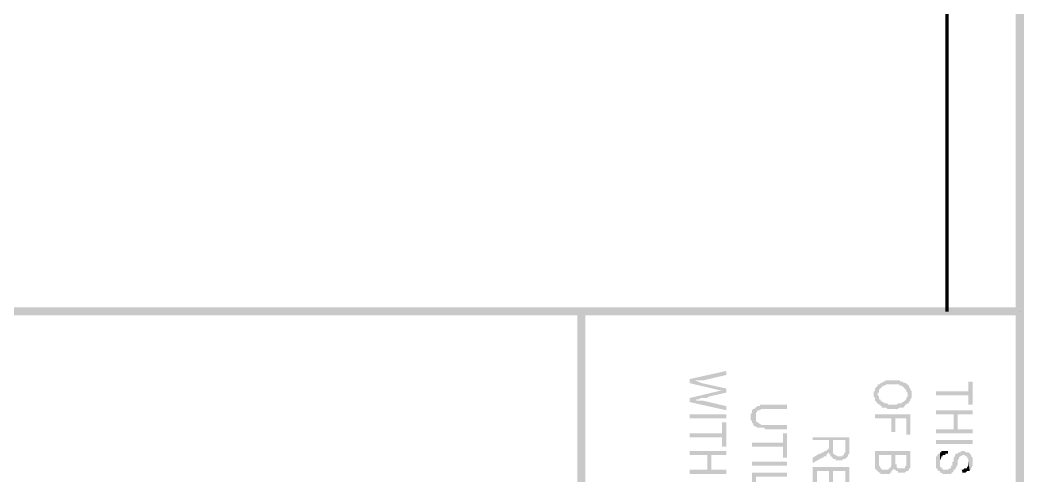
# Model space of a CAD drawing. Header units: inches. Extents: x -186 to 186, y -282 to 282.
# Drawn here: x 158.64 to 186.11, y -262.5 to -250.04 of the extents above; entities that cross this region are included whole.
import ezdxf

# ---------------------------------------------------------------- set-up
doc = ezdxf.new("R2010")
doc.units = ezdxf.units.IN
doc.header["$MEASUREMENT"] = 0
doc.layers.add('H', color=7, linetype='CONTINUOUS', lineweight=100)
doc.layers.add('P', color=250, linetype='CONTINUOUS', lineweight=100)

msp = doc.modelspace()

# ---------------------------------------------------------------- hatches: boundary and pattern name
at = {"layer": 'H', "linetype": 'Continuous'}
for points in [[(186.111, -282.111), (185.889, 281.889), (186.111, 282.111)], [(185.889, -281.889), (186.111, -282.111), (185.889, 281.889)], [(186.111, -257.889), (-185.889, -258.111), (-186.111, -257.889)], [(185.889, -258.111), (186.111, -257.889), (-185.889, -258.111)], [(186.111, -282.111), (185.889, -258.111), (186.111, -257.889)], [(174.111, -258), (173.889, -258), (174.111, -282)], [(173.889, -258), (174.111, -282), (173.889, -282)], [(185.889, -281.889), (186.111, -282.111), (185.889, -258.111)], [(177.963, -259.741), (177.963, -259.63), (176.963, -259.852), (177.111, -259.889), (177.185, -259.889), (177.259, -259.889), (177.296, -259.889), (177.333, -259.889)], [(177.963, -260.222), (177.963, -260.111), (177.296, -259.963), (177.111, -259.889), (176.963, -259.852), (176.963, -259.963), (177.741, -260.148), (177.778, -260.148), (177.852, -260.148)], [(177.963, -260.222), (177.852, -260.148), (177.741, -260.185), (176.963, -260.37), (177.111, -260.407), (177.148, -260.407), (177.185, -260.407), (177.222, -260.407), (177.259, -260.37), (177.296, -260.37), (177.333, -260.37), (177.37, -260.37), (177.407, -260.37), (177.444, -260.37), (177.481, -260.333)], [(183.037, -260.296), (183.037, -260.222), (183.037, -260.185), (183, -260.148), (183, -260.111), (182.963, -260.074), (182.963, -260.037), (182.926, -260), (182.889, -260), (182.889, -259.963), (182.852, -259.963), (182.815, -259.963), (182.815, -259.926), (182.778, -259.926), (182.741, -259.926), (182.704, -259.889), (182.667, -259.889), (182.593, -259.889), (182.556, -259.889), (182.481, -259.889), (182.444, -259.889), (182.37, -259.889), (182.333, -259.889), (182.296, -259.926), (182.259, -259.926), (182.222, -259.963), (182.185, -259.963), (182.185, -260), (182.148, -260), (182.111, -260), (182.111, -260.037), (182.074, -260.074), (182.037, -260.111), (182.037, -260.148), (182.037, -260.185), (182, -260.185), (182, -260.333), (182.037, -260.37), (182.037, -260.407), (182.037, -260.444), (182.074, -260.481), (182.111, -260.519), (182.111, -260.222), (182.148, -260.222), (182.148, -260.185), (182.148, -260.148), (182.185, -260.111), (182.222, -260.074), (182.259, -260.037), (182.296, -260.037), (182.333, -260), (182.37, -260), (182.63, -260), (182.667, -260), (182.704, -260), (182.704, -260.037), (182.741, -260.037), (182.778, -260.037), (182.815, -260.074), (182.889, -260.148), (182.889, -260.185), (182.926, -260.222), (182.926, -260.519), (182.963, -260.519), (182.963, -260.481), (183, -260.444), (183, -260.407), (183.037, -260.37), (183.037, -260.333)], [(184.704, -260.556), (184.704, -259.926), (184.593, -259.926), (184.593, -260.185), (183.704, -260.185), (183.704, -260.296), (184.593, -260.296), (184.593, -260.556)], [(177.963, -260.704), (177.963, -260.593), (177.333, -260.444), (177.296, -260.444), (177.259, -260.444), (177.222, -260.444), (177.148, -260.444), (177.148, -260.407), (177.111, -260.407), (176.963, -260.37), (176.963, -260.481)], [(182.926, -260.519), (182.926, -260.296), (182.926, -260.333), (182.889, -260.37), (182.889, -260.407), (182.852, -260.444), (182.815, -260.481), (182.778, -260.481), (182.778, -260.519), (182.741, -260.519), (182.704, -260.519), (182.667, -260.519), (182.63, -260.556), (182.407, -260.556), (182.37, -260.519), (182.333, -260.519), (182.296, -260.519), (182.259, -260.481), (182.222, -260.481), (182.222, -260.444), (182.185, -260.444), (182.185, -260.407), (182.148, -260.407), (182.148, -260.37), (182.148, -260.333), (182.111, -260.296), (182.111, -260.259), (182.111, -260.519), (182.148, -260.556), (182.185, -260.556), (182.185, -260.593), (182.222, -260.593), (182.222, -260.63), (182.259, -260.63), (182.296, -260.63), (182.333, -260.63), (182.37, -260.667), (182.444, -260.667), (182.481, -260.667), (182.593, -260.667), (182.63, -260.667), (182.667, -260.667), (182.704, -260.63), (182.741, -260.63), (182.778, -260.63), (182.815, -260.63), (182.852, -260.593), (182.852, -260.556), (182.889, -260.556)], [(179.63, -261.222), (179.63, -261.111), (178.926, -261.111), (178.889, -261.074), (178.852, -261.074), (178.852, -261.037), (178.815, -261.037), (178.778, -261), (178.778, -260.963), (178.778, -260.889), (178.741, -260.63), (178.741, -260.667), (178.704, -260.667), (178.667, -260.704), (178.667, -260.741), (178.667, -260.778), (178.63, -260.815), (178.63, -260.963), (178.667, -261), (178.667, -261.037), (178.704, -261.074), (178.704, -261.111), (178.741, -261.148), (178.778, -261.148), (178.815, -261.185), (178.852, -261.185), (178.889, -261.185), (179, -261.185), (179.037, -261.222), (179.074, -261.222)], [(179.63, -260.667), (179.63, -260.556), (178.889, -260.556), (178.889, -260.593), (178.852, -260.593), (178.815, -260.593), (178.778, -260.63), (178.741, -260.63), (178.778, -260.889), (178.778, -260.815), (178.778, -260.778), (178.815, -260.741), (178.815, -260.704), (178.852, -260.704), (178.889, -260.704), (178.926, -260.667), (179.074, -260.667)], [(184.704, -260.815), (184.704, -260.704), (183.704, -260.704), (183.704, -260.815), (184.185, -260.815), (184.185, -261.222), (184.296, -260.815)], [(176.963, -260.926), (177.963, -260.926), (177.963, -260.815), (176.963, -260.815)], [(183, -261.37), (183, -260.815), (182.037, -260.815), (182.037, -260.926), (182.481, -260.926), (182.481, -261.296), (182.593, -261.296), (182.593, -260.926), (182.889, -260.926), (182.889, -261.37)], [(184.704, -261.333), (184.704, -261.222), (184.296, -261.222), (184.296, -260.815), (184.185, -261.222), (183.704, -261.222), (183.704, -261.333)], [(177.963, -261.704), (177.963, -261.037), (177.852, -261.037), (177.852, -261.333), (176.963, -261.333), (176.963, -261.444), (177.852, -261.444), (177.852, -261.704)], [(179.63, -262), (179.63, -261.333), (179.519, -261.333), (179.519, -261.593), (178.667, -261.593), (178.667, -261.704), (179.519, -261.704), (179.519, -262)], [(181.333, -261.778), (181.333, -261.444), (180.333, -261.444), (180.333, -261.519), (180.778, -261.519), (180.778, -261.667), (180.778, -261.852), (180.778, -261.889), (180.815, -261.926), (180.815, -261.963), (180.852, -261.963), (180.852, -262), (180.889, -262), (180.889, -261.519), (181.222, -261.519), (181.222, -261.778), (181.222, -262.037), (181.259, -262), (181.296, -261.963), (181.296, -261.926), (181.333, -261.889), (181.333, -261.815)], [(181.222, -262.037), (181.222, -261.778), (181.222, -261.852), (181.185, -261.889), (181.185, -261.926), (181.148, -261.926), (181.148, -261.963), (181.111, -261.963), (181.074, -261.963), (181, -261.963), (180.963, -261.926), (180.926, -261.926), (180.926, -261.889), (180.889, -261.889), (180.889, -261.852), (180.889, -261.519), (180.889, -262), (180.889, -262.037), (180.926, -262.037), (180.963, -262.037), (180.963, -262.074), (181.148, -262.074), (181.148, -262.037), (181.185, -262.037)], [(183.704, -261.63), (184.704, -261.63), (184.704, -261.519), (183.704, -261.519)], [(180.778, -261.852), (180.778, -261.667), (180.778, -261.704), (180.778, -261.741), (180.741, -261.778), (180.704, -261.815), (180.667, -261.815), (180.63, -261.852), (180.593, -261.852), (180.556, -261.889), (180.519, -261.889), (180.333, -262), (180.333, -262.148), (180.593, -262), (180.63, -262), (180.63, -261.963), (180.667, -261.963), (180.704, -261.963), (180.704, -261.926), (180.741, -261.889)], [(177.963, -261.926), (177.963, -261.815), (176.963, -261.815), (176.963, -261.926), (177.444, -261.926), (177.444, -262.333), (177.556, -261.926)], [(177.963, -262.444), (177.963, -262.333), (177.556, -262.333), (177.556, -261.926), (177.444, -262.333), (176.963, -262.333), (176.963, -262.444)], [(183, -262.148), (183, -261.815), (182.037, -261.815), (182.037, -262.222), (182.037, -262.259), (182.037, -262.296), (182.074, -262.333), (182.111, -262.37), (182.148, -262.407), (182.148, -261.926), (182.481, -261.926), (182.481, -262.111), (182.481, -262.37), (182.519, -262.333), (182.556, -262.296), (182.556, -262.333), (182.593, -262.333), (182.593, -261.926), (182.889, -261.926), (182.889, -262.111), (182.926, -262.37), (182.963, -262.333), (182.963, -262.296), (183, -262.296), (183, -262.259), (183, -262.222), (183, -262.185)], [(182.481, -262.37), (182.481, -262.111), (182.481, -262.222), (182.444, -262.296), (182.407, -262.296), (182.407, -262.333), (182.37, -262.333), (182.259, -262.333), (182.222, -262.333), (182.222, -262.296), (182.185, -262.296), (182.185, -262.259), (182.148, -262.222), (182.148, -261.926), (182.148, -262.407), (182.185, -262.407), (182.185, -262.444), (182.222, -262.444), (182.407, -262.444), (182.444, -262.444), (182.444, -262.407), (182.481, -262.407)], [(182.926, -262.37), (182.889, -262.111), (182.889, -262.148), (182.889, -262.185), (182.889, -262.222), (182.852, -262.259), (182.852, -262.296), (182.815, -262.296), (182.778, -262.296), (182.741, -262.296), (182.704, -262.296), (182.667, -262.296), (182.63, -262.259), (182.63, -262.222), (182.63, -262.185), (182.593, -262.185), (182.593, -261.926), (182.593, -262.333), (182.63, -262.37), (182.667, -262.37), (182.667, -262.407), (182.741, -262.407), (182.778, -262.407), (182.815, -262.407), (182.852, -262.407), (182.889, -262.37)], [(184.704, -262.111), (184.704, -262.074), (184.704, -262.037), (184.704, -262), (184.667, -261.963), (184.667, -261.926), (184.63, -261.889), (184.593, -261.852), (184.556, -261.852), (184.519, -261.852), (184.481, -261.815), (184.407, -261.815), (184.37, -261.852), (184.333, -261.852), (184.296, -261.889), (184.259, -261.889), (184.222, -261.926), (184.222, -261.963), (184.185, -262), (184.185, -262.037), (184.185, -262.074), (184.185, -262.111), (184.148, -262.111), (184.148, -262.148), (184.148, -262.185), (184.148, -262.222), (184.111, -262.222), (184.111, -262.259), (184.111, -262.296), (184.074, -262.296), (184.037, -262.333), (184, -262.333), (183.963, -262.333), (183.926, -262.333), (183.889, -262.333), (183.889, -262.296), (183.852, -262.296), (183.852, -262.259), (183.815, -262.259), (183.815, -262.222), (183.815, -262.185), (183.815, -262.148), (183.815, -261.889), (183.778, -261.889), (183.741, -261.926), (183.741, -261.963), (183.704, -261.963), (183.704, -262), (183.704, -262.037), (183.704, -262.222), (183.704, -262.259), (183.704, -262.296), (183.741, -262.296), (183.741, -262.333), (183.778, -262.37), (183.815, -262.37), (183.815, -262.407), (183.852, -262.407), (183.889, -262.444), (184.074, -262.444), (184.111, -262.444), (184.148, -262.407), (184.185, -262.37), (184.185, -262.333), (184.222, -262.333), (184.259, -262.259), (184.296, -262.185), (184.296, -262.148), (184.296, -262.111), (184.296, -262.074), (184.333, -262.037), (184.333, -262), (184.37, -261.963), (184.444, -261.926), (184.481, -261.926), (184.519, -261.963), (184.556, -261.963), (184.556, -262), (184.593, -262.037), (184.593, -262.111), (184.63, -262.37), (184.63, -262.333), (184.667, -262.333), (184.667, -262.296), (184.704, -262.222), (184.704, -262.185), (184.704, -262.148)], [(184.037, -261.889), (184.037, -261.815), (183.963, -261.815), (183.926, -261.815), (183.889, -261.815), (183.852, -261.815), (183.852, -261.852), (183.815, -261.852), (183.815, -261.889), (183.815, -262.148), (183.815, -262.074), (183.852, -262), (183.852, -261.963), (183.889, -261.963), (183.889, -261.926), (183.926, -261.926), (183.963, -261.926), (183.963, -261.889), (184, -261.889)], [(178.667, -262.222), (179.63, -262.222), (179.63, -262.111), (178.667, -262.111)], [(181.333, -262.852), (181.333, -262.259), (180.333, -262.259), (180.333, -262.852), (180.444, -262.852), (180.444, -262.37), (180.778, -262.37), (180.778, -262.815), (180.889, -262.815), (180.889, -262.37), (181.222, -262.37), (181.222, -262.852)], [(184.63, -262.37), (184.593, -262.111), (184.593, -262.185), (184.593, -262.222), (184.556, -262.259), (184.556, -262.296), (184.519, -262.296), (184.481, -262.296), (184.444, -262.333), (184.407, -262.333), (184.444, -262.444), (184.444, -262.407), (184.519, -262.407), (184.556, -262.37), (184.593, -262.37)], [(179.63, -262.519), (179.63, -262.407), (178.667, -262.407), (178.667, -262.926), (178.778, -262.926), (178.778, -262.519)]]:
    msp.add_hatch(color=0, dxfattribs=at).paths.add_polyline_path(points)

# ---------------------------------------------------------------- linework, layer by layer
at = {"layer": 'P', "color": 0, "linetype": 'Continuous'}
for points in [[(-186, 280), (184, 280), (184, -258)], [(186, -258), (186, -258)]]:
    msp.add_lwpolyline(points, dxfattribs=at)

doc.saveas('drawing.dxf')
